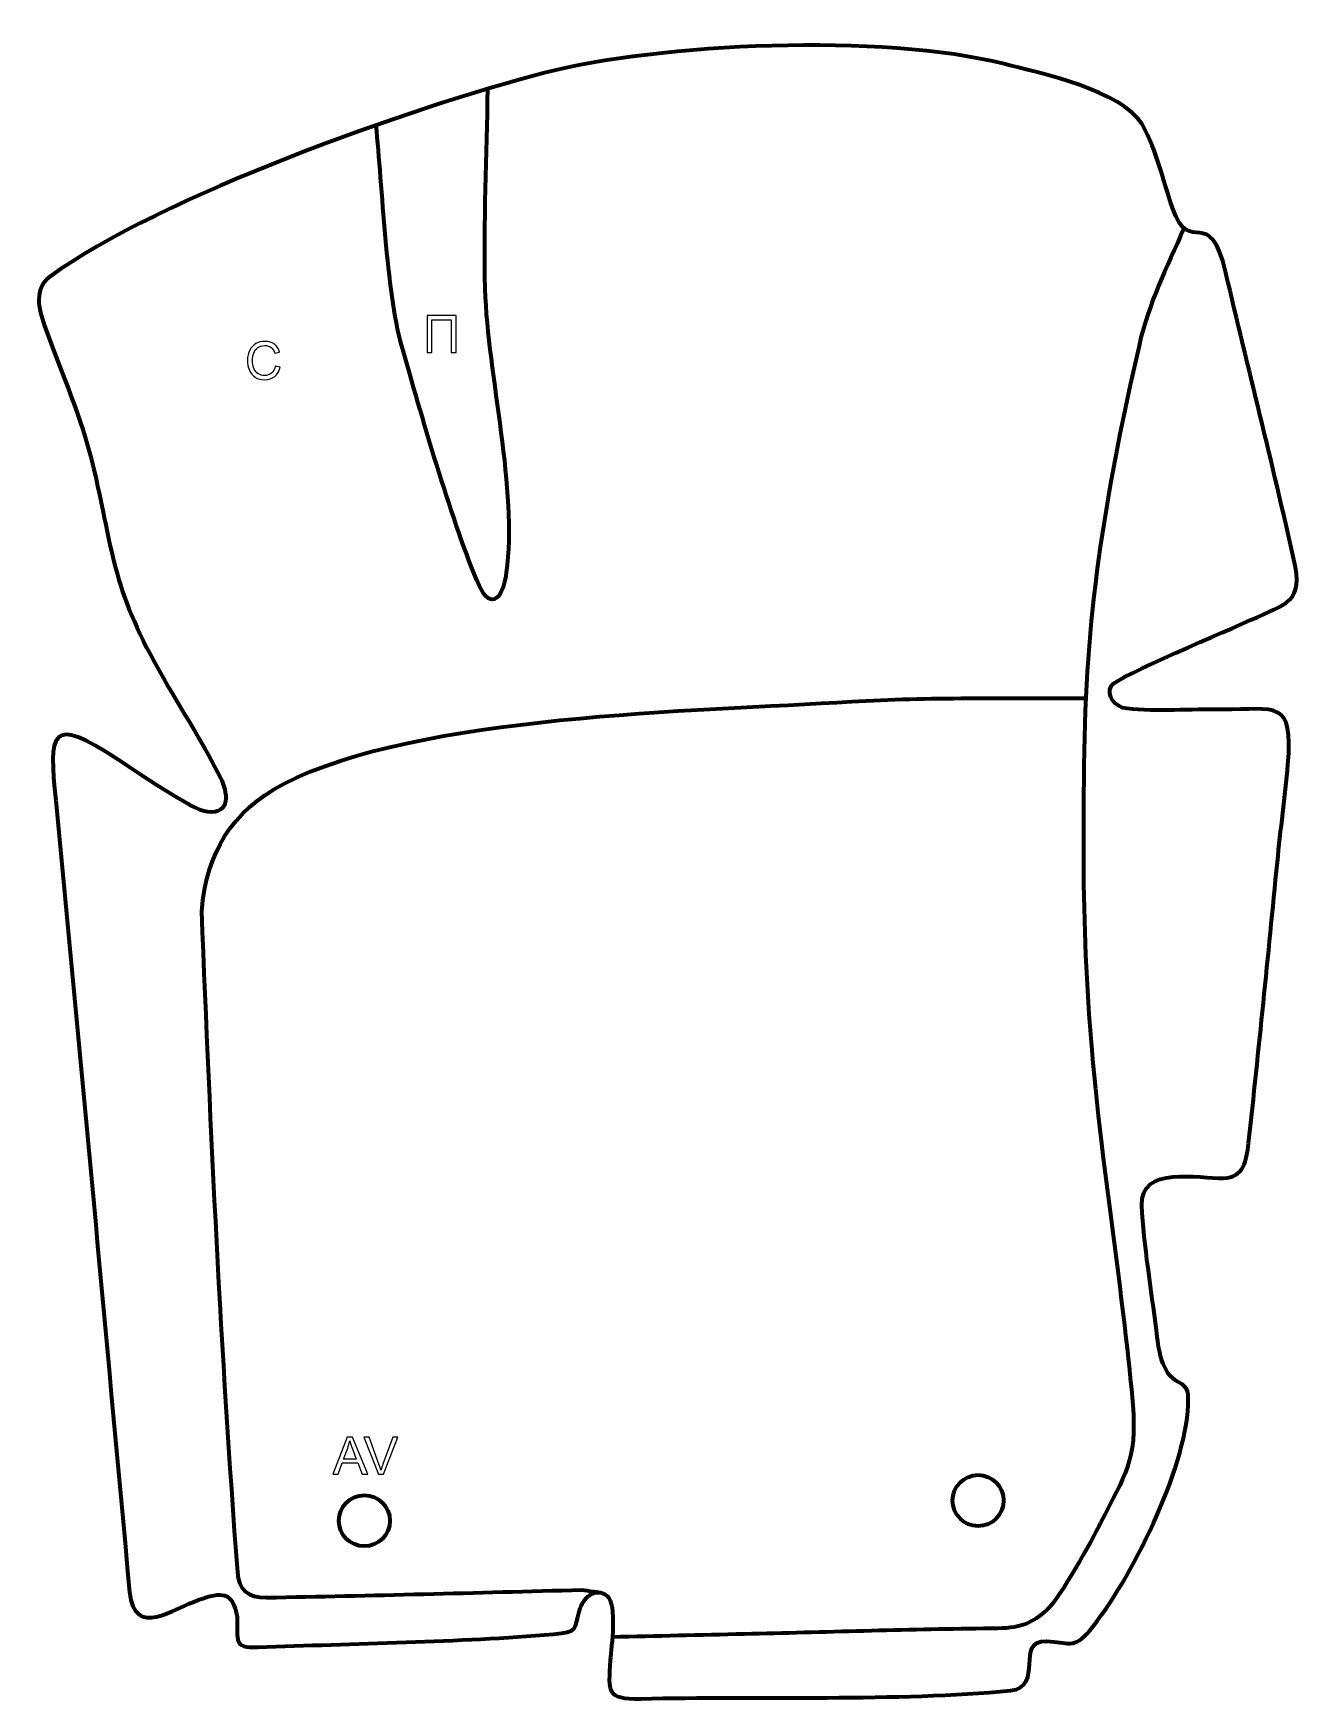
# Model space of a CAD drawing. Header units: millimetres. Extents: x 1011 to 1633, y -11 to 806.
import ezdxf

# ---------------------------------------------------------------- set-up
doc = ezdxf.new("R2010")
doc.units = ezdxf.units.MM
doc.header["$MEASUREMENT"] = 0
doc.layers.add('layer 2', color=7, linetype='Continuous')
doc.layers.add('layer 3', color=7, linetype='Continuous')

msp = doc.modelspace()

# ---------------------------------------------------------------- linework, layer by layer
at = {"layer": 'layer 2', "color": 142, "lineweight": 200}
for centre in [(1473.9551, 87.7269), (1173.3883, 77.8051)]:
    msp.add_ellipse(centre, major_axis=(0, 12.5), ratio=1, dxfattribs=at)
at = {"layer": 'layer 2', "color": 142, "lineweight": 158}
for points, knots in [([(1233.6984, 779.191), (1233.1642, 746.9796), (1231.6396, 713.3592), (1232.3746, 681.2958), (1232.3746, 681.2958), (1233.8806, 638.3773), (1248.5089, 582.7012), (1242.8664, 542.1625), (1242.8664, 542.1625), (1240.8516, 527.687), (1234.4806, 523.5046), (1228.3932, 538.5208), (1228.3932, 538.5208), (1214.9997, 571.5598), (1201.448, 618.8855), (1191.623, 653.5985), (1191.623, 653.5985), (1184.2288, 680.2376), (1182.2462, 731.4141), (1179.1527, 761.3951)], [0, 0, 0, 0, 0.16666667, 0.16666667, 0.16666667, 0.16666667, 0.33333333, 0.33333333, 0.33333333, 0.33333333, 0.5, 0.5, 0.5, 0.5, 0.66666667, 0.66666667, 0.66666667, 0.66666667, 1, 1, 1, 1]), ([(1574.7911, 710.9828), (1566.0115, 690.8916), (1557.7452, 675.0902), (1552.7486, 653.3312), (1552.7486, 653.3312), (1537.0382, 584.4623), (1526.8867, 525.9766), (1525.9014, 454.9535), (1525.9014, 454.9535), (1524.6917, 376.8547), (1525.7962, 332.4812), (1535.2737, 255.4284), (1535.2737, 255.4284), (1540.2187, 215.3687), (1546.0637, 174.8095), (1549.7148, 134.66), (1549.7148, 134.66), (1551.8381, 106.9118), (1545.79, 100.449), (1533.975, 76.82), (1533.975, 76.82), (1529.5515, 67.9733), (1514.2333, 40.4624), (1507.9369, 34.4618), (1507.9369, 34.4618), (1497.6989, 24.7047), (1490.2087, 25.0999), (1476.5268, 24.9572), (1476.5268, 24.9572), (1437.6993, 24.5522), (1398.3854, 23.1796), (1359.5093, 22.2829), (1359.5093, 22.2829), (1337.9451, 21.7854), (1316.3807, 21.2935), (1294.8164, 20.7992)], [0, 0, 0, 0, 0.1, 0.1, 0.1, 0.1, 0.2, 0.2, 0.2, 0.2, 0.3, 0.3, 0.3, 0.3, 0.4, 0.4, 0.4, 0.4, 0.5, 0.5, 0.5, 0.5, 0.6, 0.6, 0.6, 0.6, 0.7, 0.7, 0.7, 0.7, 0.8, 0.8, 0.8, 0.8, 1, 1, 1, 1]), ([(1289.4081, 42.4668), (1288.3588, 42.6601), (1279.7552, 43.8065), (1279.7552, 43.8065), (1279.7552, 43.8065), (1228.3534, 42.4854), (1176.7084, 40.8733), (1125.3221, 40.0588), (1125.3221, 40.0588), (1116.17, 39.9137), (1112.0471, 43.6814), (1111.3667, 52.6562), (1111.3667, 52.6562), (1103.1571, 160.9471), (1098.0981, 268.0441), (1093.7759, 376.4627), (1093.7759, 376.4627), (1096.0791, 405.028), (1108.4136, 425.2624), (1133.9063, 438.76), (1133.9063, 438.76), (1199.9059, 472.8302), (1335.8346, 474.2877), (1412.0935, 479.1011), (1412.0935, 479.1011), (1449.592, 481.4681), (1488.6636, 480.3955), (1526.3879, 480.7716)], [0, 0, 0, 0, 0.125, 0.125, 0.125, 0.125, 0.25, 0.25, 0.25, 0.25, 0.375, 0.375, 0.375, 0.375, 0.5, 0.5, 0.5, 0.5, 0.625, 0.625, 0.625, 0.625, 0.75, 0.75, 0.75, 0.75, 1, 1, 1, 1])]:
    msp.add_open_spline(points, degree=3, knots=knots, dxfattribs=at)
at = {"layer": 'layer 2', "color": 142}
for points, knots in [([(1204.0869, 668.1879), (1204.0869, 668.1879), (1218.3617, 668.1879), (1218.3617, 668.1879), (1218.3617, 668.1879), (1218.3617, 668.1879), (1218.3617, 650.0015), (1218.3617, 650.0015), (1218.3617, 650.0015), (1218.3617, 650.0015), (1215.9487, 650.0015), (1215.9487, 650.0015), (1215.9487, 650.0015), (1215.9487, 650.0015), (1215.9487, 666.0543), (1215.9487, 666.0543), (1215.9487, 666.0543), (1215.9487, 666.0543), (1206.4999, 666.0543), (1206.4999, 666.0543), (1206.4999, 666.0543), (1206.4999, 666.0543), (1206.4999, 650.0015), (1206.4999, 650.0015), (1206.4999, 650.0015), (1206.4999, 650.0015), (1204.0869, 650.0015), (1204.0869, 650.0015), (1204.0869, 650.0015), (1204.0869, 650.0015), (1204.0869, 668.1879), (1204.0869, 668.1879)], [0, 0, 0, 0, 0.11111111, 0.11111111, 0.11111111, 0.11111111, 0.22222222, 0.22222222, 0.22222222, 0.22222222, 0.33333333, 0.33333333, 0.33333333, 0.33333333, 0.44444444, 0.44444444, 0.44444444, 0.44444444, 0.55555556, 0.55555556, 0.55555556, 0.55555556, 0.66666667, 0.66666667, 0.66666667, 0.66666667, 0.77777778, 0.77777778, 0.77777778, 0.77777778, 1, 1, 1, 1]), ([(1129.7898, 643.4164), (1129.7898, 643.4164), (1132.2028, 642.8068), (1132.2028, 642.8068), (1132.2028, 642.8068), (1131.699, 640.8299), (1130.7931, 639.327), (1129.485, 638.2899), (1129.485, 638.2899), (1128.1769, 637.2527), (1126.5767, 636.732), (1124.6844, 636.732), (1124.6844, 636.732), (1122.7286, 636.732), (1121.1369, 637.1299), (1119.9092, 637.93), (1119.9092, 637.93), (1118.6815, 638.7259), (1117.7502, 639.8816), (1117.111, 641.3929), (1117.111, 641.3929), (1116.4717, 642.9084), (1116.15, 644.5298), (1116.15, 646.2655), (1116.15, 646.2655), (1116.15, 648.1578), (1116.5098, 649.8088), (1117.2337, 651.2185), (1117.2337, 651.2185), (1117.9576, 652.6282), (1118.9863, 653.6992), (1120.3198, 654.4316), (1120.3198, 654.4316), (1121.6533, 655.1639), (1123.1223, 655.528), (1124.7225, 655.528), (1124.7225, 655.528), (1126.5428, 655.528), (1128.0711, 655.0666), (1129.3072, 654.1395), (1129.3072, 654.1395), (1130.5476, 653.2124), (1131.4112, 651.9127), (1131.898, 650.2363), (1131.898, 650.2363), (1131.898, 650.2363), (1129.5358, 649.6775), (1129.5358, 649.6775), (1129.5358, 649.6775), (1129.1167, 650.9983), (1128.5029, 651.9635), (1127.7028, 652.5647), (1127.7028, 652.5647), (1126.9027, 653.17), (1125.8951, 653.4706), (1124.6802, 653.4706), (1124.6802, 653.4706), (1123.2874, 653.4706), (1122.119, 653.1362), (1121.1834, 652.4673), (1121.1834, 652.4673), (1120.2479, 651.7984), (1119.5875, 650.8967), (1119.2107, 649.7707), (1119.2107, 649.7707), (1118.8297, 648.6404), (1118.6392, 647.4762), (1118.6392, 646.2782), (1118.6392, 646.2782), (1118.6392, 644.733), (1118.8636, 643.3826), (1119.3123, 642.2311), (1119.3123, 642.2311), (1119.761, 641.0754), (1120.4595, 640.216), (1121.4078, 639.6445), (1121.4078, 639.6445), (1122.3561, 639.073), (1123.3805, 638.7894), (1124.4854, 638.7894), (1124.4854, 638.7894), (1125.8316, 638.7894), (1126.9662, 639.1789), (1127.8975, 639.9536), (1127.8975, 639.9536), (1128.8288, 640.7325), (1129.4596, 641.884), (1129.7898, 643.4164)], [0, 0, 0, 0, 0.04347826, 0.04347826, 0.04347826, 0.04347826, 0.08695652, 0.08695652, 0.08695652, 0.08695652, 0.13043478, 0.13043478, 0.13043478, 0.13043478, 0.17391304, 0.17391304, 0.17391304, 0.17391304, 0.2173913, 0.2173913, 0.2173913, 0.2173913, 0.26086957, 0.26086957, 0.26086957, 0.26086957, 0.30434783, 0.30434783, 0.30434783, 0.30434783, 0.34782609, 0.34782609, 0.34782609, 0.34782609, 0.39130435, 0.39130435, 0.39130435, 0.39130435, 0.43478261, 0.43478261, 0.43478261, 0.43478261, 0.47826087, 0.47826087, 0.47826087, 0.47826087, 0.52173913, 0.52173913, 0.52173913, 0.52173913, 0.56521739, 0.56521739, 0.56521739, 0.56521739, 0.60869565, 0.60869565, 0.60869565, 0.60869565, 0.65217391, 0.65217391, 0.65217391, 0.65217391, 0.69565217, 0.69565217, 0.69565217, 0.69565217, 0.73913043, 0.73913043, 0.73913043, 0.73913043, 0.7826087, 0.7826087, 0.7826087, 0.7826087, 0.82608696, 0.82608696, 0.82608696, 0.82608696, 0.86956522, 0.86956522, 0.86956522, 0.86956522, 0.91304348, 0.91304348, 0.91304348, 0.91304348, 1, 1, 1, 1]), ([(1158.0053, 100.5943), (1158.0053, 100.5943), (1164.9818, 118.7807), (1164.9818, 118.7807), (1164.9818, 118.7807), (1164.9818, 118.7807), (1167.6277, 118.7807), (1167.6277, 118.7807), (1167.6277, 118.7807), (1167.6277, 118.7807), (1175.0318, 100.5943), (1175.0318, 100.5943), (1175.0318, 100.5943), (1175.0318, 100.5943), (1172.2928, 100.5943), (1172.2928, 100.5943), (1172.2928, 100.5943), (1172.2928, 100.5943), (1170.1888, 106.1061), (1170.1888, 106.1061), (1170.1888, 106.1061), (1170.1888, 106.1061), (1162.5307, 106.1061), (1162.5307, 106.1061), (1162.5307, 106.1061), (1162.5307, 106.1061), (1160.558, 100.5943), (1160.558, 100.5943), (1160.558, 100.5943), (1160.558, 100.5943), (1158.0053, 100.5943), (1158.0053, 100.5943)], [0, 0, 0, 0, 0.11111111, 0.11111111, 0.11111111, 0.11111111, 0.22222222, 0.22222222, 0.22222222, 0.22222222, 0.33333333, 0.33333333, 0.33333333, 0.33333333, 0.44444444, 0.44444444, 0.44444444, 0.44444444, 0.55555556, 0.55555556, 0.55555556, 0.55555556, 0.66666667, 0.66666667, 0.66666667, 0.66666667, 0.77777778, 0.77777778, 0.77777778, 0.77777778, 1, 1, 1, 1]), ([(1163.2377, 108.0619), (1163.2377, 108.0619), (1169.4353, 108.0619), (1169.4353, 108.0619), (1169.4353, 108.0619), (1169.4353, 108.0619), (1167.5388, 113.1038), (1167.5388, 113.1038), (1167.5388, 113.1038), (1166.9673, 114.6363), (1166.5355, 115.902), (1166.2349, 116.9011), (1166.2349, 116.9011), (1165.9851, 115.7158), (1165.6507, 114.5516), (1165.2316, 113.4001), (1165.2316, 113.4001), (1165.2316, 113.4001), (1163.2377, 108.0619), (1163.2377, 108.0619)], [0, 0, 0, 0, 0.16666667, 0.16666667, 0.16666667, 0.16666667, 0.33333333, 0.33333333, 0.33333333, 0.33333333, 0.5, 0.5, 0.5, 0.5, 0.66666667, 0.66666667, 0.66666667, 0.66666667, 1, 1, 1, 1]), ([(1180.2388, 100.5943), (1180.2388, 100.5943), (1173.2115, 118.7807), (1173.2115, 118.7807), (1173.2115, 118.7807), (1173.2115, 118.7807), (1175.8192, 118.7807), (1175.8192, 118.7807), (1175.8192, 118.7807), (1175.8192, 118.7807), (1180.5436, 105.5642), (1180.5436, 105.5642), (1180.5436, 105.5642), (1180.9204, 104.5059), (1181.2421, 103.5153), (1181.4961, 102.5882), (1181.4961, 102.5882), (1181.7755, 103.583), (1182.1015, 104.5736), (1182.474, 105.5642), (1182.474, 105.5642), (1182.474, 105.5642), (1187.3762, 118.7807), (1187.3762, 118.7807), (1187.3762, 118.7807), (1187.3762, 118.7807), (1189.8315, 118.7807), (1189.8315, 118.7807), (1189.8315, 118.7807), (1189.8315, 118.7807), (1182.7407, 100.5943), (1182.7407, 100.5943), (1182.7407, 100.5943), (1182.7407, 100.5943), (1180.2388, 100.5943), (1180.2388, 100.5943)], [0, 0, 0, 0, 0.1, 0.1, 0.1, 0.1, 0.2, 0.2, 0.2, 0.2, 0.3, 0.3, 0.3, 0.3, 0.4, 0.4, 0.4, 0.4, 0.5, 0.5, 0.5, 0.5, 0.6, 0.6, 0.6, 0.6, 0.7, 0.7, 0.7, 0.7, 0.8, 0.8, 0.8, 0.8, 1, 1, 1, 1])]:
    msp.add_open_spline(points, degree=3, knots=knots, dxfattribs=at)
at = {"layer": 'layer 3', "color": 242, "lineweight": 158}
msp.add_open_spline([(1260.9693, 786.8551), (1318.232, 801.7174), (1427.003, 806.3833), (1486.7035, 791.398), (1486.7035, 791.398), (1504.8072, 786.8633), (1544.3639, 778.3752), (1554.2411, 761.8723), (1554.2411, 761.8723), (1562.0431, 747.5585), (1563.9955, 735.7881), (1569.1216, 720.9567), (1569.1216, 720.9567), (1577.8019, 695.8426), (1587.331, 723.7533), (1595.3069, 689.1415), (1595.3069, 689.1415), (1606.152, 642.2983), (1618.1532, 595.5242), (1628.6354, 548.6524), (1628.6354, 548.6524), (1633.3694, 527.4837), (1625.2773, 527.1579), (1607.5657, 519.0464), (1607.5657, 519.0464), (1598.8223, 515.079), (1541.175, 490.6229), (1539.2383, 486.9927), (1539.2383, 486.9927), (1536.4118, 481.6947), (1541.1325, 476.2288), (1546.7213, 475.6282), (1546.7213, 475.6282), (1561.7119, 474.0171), (1577.9077, 475.46), (1593.6419, 475.1459), (1593.6419, 475.1459), (1619.7674, 475.1427), (1628.508, 480.4977), (1625.6732, 448.2515), (1625.6732, 448.2515), (1624.2289, 432.4047), (1622.1005, 416.3463), (1620.517, 400.4058), (1620.517, 400.4058), (1615.9549, 354.4475), (1611.5273, 308.6227), (1606.3753, 262.7165), (1606.3753, 262.7165), (1605.3917, 253.9522), (1604.0977, 246.0535), (1594.115, 245.6184), (1594.115, 245.6184), (1582.2349, 245.375), (1553.1214, 251.9939), (1554.0818, 232.2239), (1554.0818, 232.2239), (1555.1429, 212.4897), (1558.8369, 191.0136), (1561.2749, 171.1851), (1561.2749, 171.1851), (1562.3226, 162.6642), (1563.4496, 149.7909), (1572.1645, 145.6402), (1572.1645, 145.6402), (1577.2823, 143.2027), (1576.9782, 139.9926), (1576.8255, 134.4472), (1576.8255, 134.4472), (1575.5872, 102.9298), (1548.6901, 48.3539), (1528.6803, 24.1166), (1528.6803, 24.1166), (1520.7356, 14.4934), (1517.8884, 18.4416), (1507.4275, 18.8235), (1507.4275, 18.8235), (1491.9047, 19.3902), (1506.5947, -3.6372), (1489.8848, -5.3158), (1489.8848, -5.3158), (1435.4241, -10.7869), (1365.1687, -7.8944), (1308.7814, -9.3958), (1308.7814, -9.3958), (1291.5094, -9.4102), (1292.8963, -6.2992), (1293.822, 9.5453), (1293.822, 9.5453), (1294.2803, 16.1627), (1297.2599, 36.6929), (1292.3006, 41.0691), (1292.3006, 41.0691), (1285.9061, 45.5663), (1280.4899, 39.9492), (1278.6909, 33.7837), (1278.6909, 33.7837), (1275.9773, 24.4838), (1278.3351, 23.3281), (1265.9467, 22.2769), (1265.9467, 22.2769), (1219.6875, 18.3519), (1168.0351, 17.629), (1121.2963, 15.9315), (1121.2963, 15.9315), (1108.5225, 15.4734), (1111.6614, 19.1221), (1111.0739, 30.6153), (1111.0739, 30.6153), (1108.96, 43.3249), (1103.5474, 43.0949), (1092.1625, 39.0818), (1092.1625, 39.0818), (1080.0473, 34.8112), (1060.577, 20.0074), (1058.4324, 42.8447), (1058.4324, 42.8447), (1046.4232, 172.0832), (1034.8192, 301.51), (1022.2356, 430.6787), (1022.2356, 430.6787), (1019.0294, 463.5905), (1018.8422, 473.0842), (1052.7439, 450.6943), (1052.7439, 450.6943), (1060.6951, 445.4455), (1089.1377, 425.6974), (1096.5968, 424.9936), (1096.5968, 424.9936), (1108.1619, 423.9025), (1106.3639, 434.5435), (1102.8865, 441.7783), (1102.8865, 441.7783), (1095.6333, 456.3556), (1085.7352, 472.1079), (1077.3689, 486.3203), (1077.3689, 486.3203), (1050.7227, 532.3163), (1051.8291, 543.768), (1040.8107, 593.4723), (1040.8107, 593.4723), (1034.6876, 619.2794), (1025.3202, 638.7845), (1016.8196, 663.1627), (1016.8196, 663.1627), (1013.8551, 671.6644), (1011.3022, 681.0609), (1019.5622, 687.2968), (1019.5622, 687.2968), (1073.0369, 726.4512), (1197.7871, 770.4564), (1260.9693, 786.8551)], degree=3, knots=[0, 0, 0, 0, 0.02564103, 0.02564103, 0.02564103, 0.02564103, 0.05128205, 0.05128205, 0.05128205, 0.05128205, 0.07692308, 0.07692308, 0.07692308, 0.07692308, 0.1025641, 0.1025641, 0.1025641, 0.1025641, 0.12820513, 0.12820513, 0.12820513, 0.12820513, 0.15384615, 0.15384615, 0.15384615, 0.15384615, 0.17948718, 0.17948718, 0.17948718, 0.17948718, 0.20512821, 0.20512821, 0.20512821, 0.20512821, 0.23076923, 0.23076923, 0.23076923, 0.23076923, 0.25641026, 0.25641026, 0.25641026, 0.25641026, 0.28205128, 0.28205128, 0.28205128, 0.28205128, 0.30769231, 0.30769231, 0.30769231, 0.30769231, 0.33333333, 0.33333333, 0.33333333, 0.33333333, 0.35897436, 0.35897436, 0.35897436, 0.35897436, 0.38461538, 0.38461538, 0.38461538, 0.38461538, 0.41025641, 0.41025641, 0.41025641, 0.41025641, 0.43589744, 0.43589744, 0.43589744, 0.43589744, 0.46153846, 0.46153846, 0.46153846, 0.46153846, 0.48717949, 0.48717949, 0.48717949, 0.48717949, 0.51282051, 0.51282051, 0.51282051, 0.51282051, 0.53846154, 0.53846154, 0.53846154, 0.53846154, 0.56410256, 0.56410256, 0.56410256, 0.56410256, 0.58974359, 0.58974359, 0.58974359, 0.58974359, 0.61538462, 0.61538462, 0.61538462, 0.61538462, 0.64102564, 0.64102564, 0.64102564, 0.64102564, 0.66666667, 0.66666667, 0.66666667, 0.66666667, 0.69230769, 0.69230769, 0.69230769, 0.69230769, 0.71794872, 0.71794872, 0.71794872, 0.71794872, 0.74358974, 0.74358974, 0.74358974, 0.74358974, 0.76923077, 0.76923077, 0.76923077, 0.76923077, 0.79487179, 0.79487179, 0.79487179, 0.79487179, 0.82051282, 0.82051282, 0.82051282, 0.82051282, 0.84615385, 0.84615385, 0.84615385, 0.84615385, 0.87179487, 0.87179487, 0.87179487, 0.87179487, 0.8974359, 0.8974359, 0.8974359, 0.8974359, 0.92307692, 0.92307692, 0.92307692, 0.92307692, 0.94871795, 0.94871795, 0.94871795, 0.94871795, 1, 1, 1, 1], dxfattribs=at)

doc.saveas('drawing.dxf')
